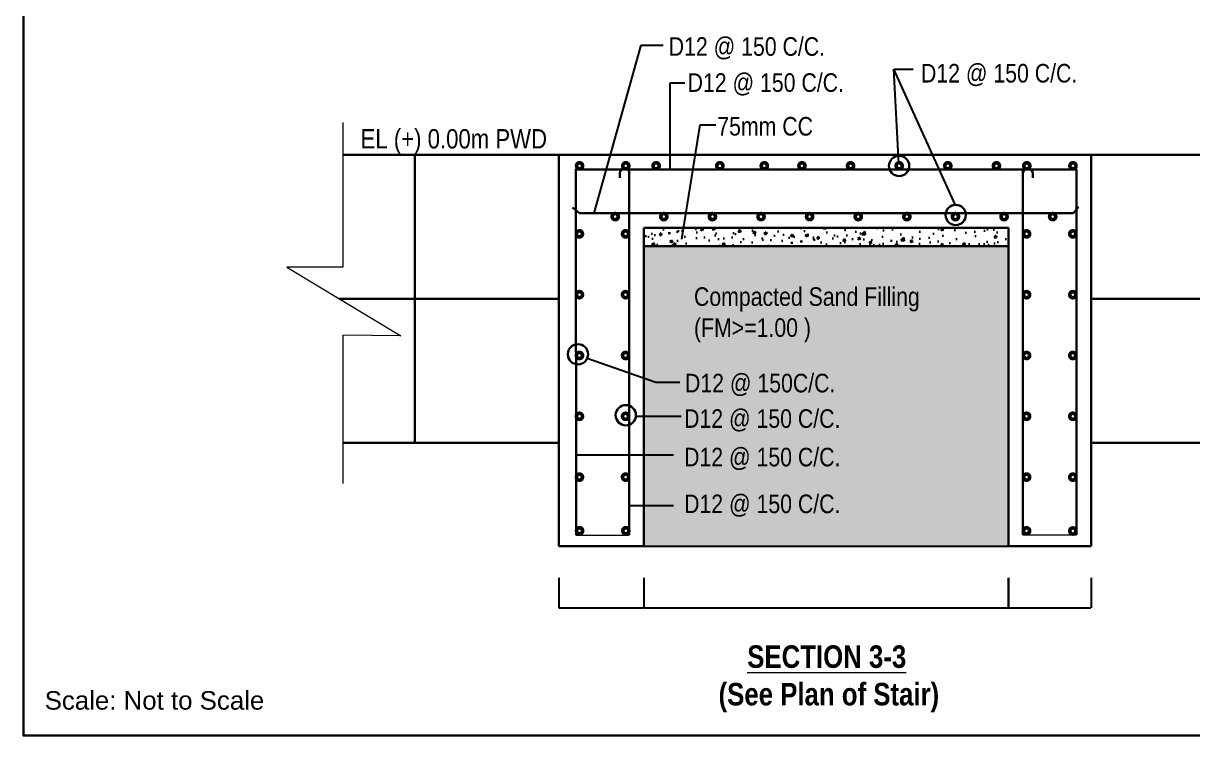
# Model space of a CAD drawing. Header units: inches. Extents: x 89000 to 1304432, y -10828 to 220529.
# Drawn here: x 798694 to 802739, y 77511 to 79972 of the extents above; entities that cross this region are included whole.
import ezdxf

# ---------------------------------------------------------------- set-up
doc = ezdxf.new("R2010")
doc.units = ezdxf.units.IN
doc.header["$LTSCALE"] = 7
doc.header["$MEASUREMENT"] = 0
doc.layers.add('Blocks', color=11, linetype='Continuous', lineweight=9)
doc.layers.add('Layer1', color=7, linetype='Continuous', lineweight=13)
doc.layers.add('LINE', color=7, linetype='Continuous')
doc.styles.get("Standard").update_dxf_attribs({"font": 'arial.ttf'})
doc.styles.add('TIMES', font='ARIALN.TTF')
doc.dimstyles.get("Standard").update_dxf_attribs({"dimtxt": 0.18, "dimasz": 0.18, "dimexe": 0.18, "dimexo": 0.0625, "dimgap": 0.09, "dimtad": 0, "dimtih": 1, "dimtoh": 1, "dimdec": 4, "dimzin": 0, "dimdsep": 46, "dimtxsty": 'Standard', "dimcen": 0.09, "dimadec": 0, "dimazin": 0, "dimtfac": 1, "dimtdec": 4, "dimtofl": 0, "dimtmove": 0, "dimatfit": 3, "dimfxl": 1, "dimtolj": 1, "dimtzin": 0, "dimarcsym": 0})
pattern_1 = [(37.5, (666115.854, 82655.252), (-1.280025, 39.153059), [0, -30.8864, 0, -34.544, 0, -33.02]), (7.5, (666115.854, 82655.25), (35.961863, 57.346008), [0, -16.6624, 0, -27.8384, 0, -10.668]), (327.5, (666090.86, 82655.252), (63.27939, 0.114975), [0, -10.16, 0, -36.576, 0, -47.752]), (317.5, (666090.86, 82655.25), (61.084516, 17.834346), [0, -5.08, 0, -23.9776, 0, -27.432])]
pattern_2 = [(50, (494872.86, -3062.17), (90.462886, -7.914477), [9.459212, -104.051336]), (355, (494872.86, -3062.17), (-17.49971, 94.868602), [7.56737, -83.24107]), (100.4514, (494880.4, -3062.83), (72.963242, 86.954068), [8.039093, -88.43003]), (46.1842, (494872.86, -3036.95), (134.603463, -20.875727), [14.18882, -156.077005]), (96.6356, (494884.08, -3038.69), (117.88231, 122.858505), [12.05864, -132.64502]), (351.1842, (494872.86, -3036.95), (117.88221, 122.858597), [11.351055, -124.861604]), (21, (494885.47, -3043.25), (75.283608, -50.779435), [9.459212, -104.051336]), (326, (494885.47, -3043.25), (30.68762, 91.457977), [7.56737, -83.24107]), (71.4514, (494891.75, -3047.485), (105.971257, 40.67846), [8.039093, -88.43003]), (37.5, (494872.86, -3062.172), (1.5336354, 41.9855156), [0, -82.2320865, 0, -84.5022974, 0, -83.556376]), (7.5, (494872.86, -3062.17), (33.179075, 49.744322), [0, -48.178922, 0, -80.340244, 0, -31.846015]), (327.5, (494844.736, -3062.17), (67.3271974, -2.8446843), [0, -31.530708, 0, -98.375809, 0, -130.537131]), (317.5, (494832.124, -3062.17), (73.553091, 12.625524), [0, -40.98992, 0, -65.331627, 0, -92.700282])]
pattern_3 = [(50, (534358.2, -22232.74), (90.462886, -7.914477), [9.459212, -104.051336]), (355, (534358.2, -22232.74), (-17.49971, 94.868602), [7.56737, -83.24107]), (100.4514, (534365.74, -22233.4), (72.963242, 86.954068), [8.039093, -88.43003]), (46.1842, (534358.2, -22207.52), (134.603463, -20.875727), [14.18882, -156.077005]), (96.6356, (534369.42, -22209.26), (117.88231, 122.858505), [12.05864, -132.64502]), (351.1842, (534358.2, -22207.52), (117.88221, 122.8586), [11.351055, -124.861604]), (21, (534370.814, -22213.82), (75.283608, -50.779435), [9.459212, -104.051336]), (326, (534370.81, -22213.82), (30.68762, 91.457977), [7.56737, -83.24107]), (71.4514, (534377.09, -22218.055), (105.971257, 40.67846), [8.039093, -88.43003]), (37.5, (534358.202, -22232.74), (1.5336354, 41.9855156), [0, -82.232086, 0, -84.502297, 0, -83.556376]), (7.5, (534358.2, -22232.74), (33.179075, 49.744322), [0, -48.178922, 0, -80.340244, 0, -31.846015]), (327.5, (534330.076, -22232.74), (67.3271974, -2.8446843), [0, -31.530708, 0, -98.375809, 0, -130.537131]), (317.5, (534317.464, -22232.74), (73.553091, 12.625524), [0, -40.98992, 0, -65.331627, 0, -92.700282])]

# ---------------------------------------------------------------- blocks, each defined once
blk = doc.blocks.new('*D286')
at = {"layer": 'Defpoints', "color": 0, "transparency": 16777216}
for p in [(800546.5, 78056.5), (800840.7, 78056.5), (800840.7, 77952.2)]:
    blk.add_point(p, dxfattribs=at)
at = {"layer": 'Layer1', "color": 0, "lineweight": -2, "transparency": 16777216}
for p, q in [((800546.5, 78056.4), (800546.5, 77952)), ((800840.7, 78056.4), (800840.7, 77952))]:
    blk.add_line(p, q, dxfattribs=at)
at = {"layer": 'Layer1', "color": 7, "lineweight": -2, "transparency": 16777216}
blk.add_line((800547.3, 77952.2), (800839.9, 77952.2), dxfattribs=at)
at = {"layer": 'Layer1', "color": 7, "transparency": 16777216}
for points in [[(800547.3, 77952.3), (800547.3, 77952), (800546.5, 77952.2)], [(800839.9, 77952.3), (800839.9, 77952), (800840.7, 77952.2)]]:
    blk.add_solid(points, dxfattribs=at)
at = {"layer": 'Layer1', "color": 0, "lineweight": 30, "transparency": 16777216, "insert": (800693.6, 77952.8), "char_height": 0.8, "attachment_point": 5}
blk.add_mtext('\\A1;300', dxfattribs=at)
blk = doc.blocks.new('*D287')
at = {"layer": 'Defpoints', "color": 0, "transparency": 16777216}
for p in [(802102, 78056.5), (802387.9, 78056.5), (802387.9, 77952.2)]:
    blk.add_point(p, dxfattribs=at)
at = {"layer": 'Layer1', "color": 0, "lineweight": -2, "transparency": 16777216}
for p, q in [((802102, 78056.4), (802102, 77952)), ((802387.9, 78056.4), (802387.9, 77952))]:
    blk.add_line(p, q, dxfattribs=at)
at = {"layer": 'Layer1', "color": 7, "lineweight": -2, "transparency": 16777216}
blk.add_line((802102.8, 77952.2), (802387.1, 77952.2), dxfattribs=at)
at = {"layer": 'Layer1', "color": 7, "transparency": 16777216}
for points in [[(802102.8, 77952.3), (802102.8, 77952), (802102, 77952.2)], [(802387.1, 77952.3), (802387.1, 77952), (802387.9, 77952.2)]]:
    blk.add_solid(points, dxfattribs=at)
at = {"layer": 'Layer1', "color": 0, "lineweight": 30, "transparency": 16777216, "insert": (802244.9, 77952.8), "char_height": 0.8, "attachment_point": 5}
blk.add_mtext('\\A1;300', dxfattribs=at)
blk = doc.blocks.new('*D323')
at = {"layer": 'Defpoints', "color": 0, "transparency": 16777216}
for p in [(800546.5, 78056.5), (800840.7, 78056.5), (800840.7, 77952.2)]:
    blk.add_point(p, dxfattribs=at)
at = {"layer": 'Layer1', "color": 0, "lineweight": -2, "transparency": 16777216}
for p, q in [((800546.5, 78056.4), (800546.5, 77952)), ((800840.7, 78056.4), (800840.7, 77952))]:
    blk.add_line(p, q, dxfattribs=at)
at = {"layer": 'Layer1', "color": 7, "lineweight": -2, "transparency": 16777216}
blk.add_line((800547.3, 77952.2), (800839.9, 77952.2), dxfattribs=at)
at = {"layer": 'Layer1', "color": 7, "transparency": 16777216}
for points in [[(800547.3, 77952.3), (800547.3, 77952), (800546.5, 77952.2)], [(800839.9, 77952.3), (800839.9, 77952), (800840.7, 77952.2)]]:
    blk.add_solid(points, dxfattribs=at)
at = {"layer": 'Layer1', "color": 0, "lineweight": 30, "transparency": 16777216, "insert": (800693.6, 77952.8), "char_height": 0.8, "attachment_point": 5}
blk.add_mtext('\\A1;300', dxfattribs=at)
blk = doc.blocks.new('*D324')
at = {"layer": 'Defpoints', "color": 0, "transparency": 16777216}
for p in [(802102, 78056.5), (802387.9, 78056.5), (802387.9, 77952.2)]:
    blk.add_point(p, dxfattribs=at)
at = {"layer": 'Layer1', "color": 0, "lineweight": -2, "transparency": 16777216}
for p, q in [((802102, 78056.4), (802102, 77952)), ((802387.9, 78056.4), (802387.9, 77952))]:
    blk.add_line(p, q, dxfattribs=at)
at = {"layer": 'Layer1', "color": 7, "lineweight": -2, "transparency": 16777216}
blk.add_line((802102.8, 77952.2), (802387.1, 77952.2), dxfattribs=at)
at = {"layer": 'Layer1', "color": 7, "transparency": 16777216}
for points in [[(802102.8, 77952.3), (802102.8, 77952), (802102, 77952.2)], [(802387.1, 77952.3), (802387.1, 77952), (802387.9, 77952.2)]]:
    blk.add_solid(points, dxfattribs=at)
at = {"layer": 'Layer1', "color": 0, "lineweight": 30, "transparency": 16777216, "insert": (802244.9, 77952.8), "char_height": 0.8, "attachment_point": 5}
blk.add_mtext('\\A1;300', dxfattribs=at)
blk = doc.blocks.new('*D325')
at = {"layer": 'Defpoints', "color": 0, "transparency": 16777216}
for p in [(800840.7, 78056.5), (802101.6, 78056.5), (802101.6, 77952.2)]:
    blk.add_point(p, dxfattribs=at)
at = {"layer": 'Layer1', "color": 0, "lineweight": -2, "transparency": 16777216}
for p, q in [((800840.7, 78056.4), (800840.7, 77952)), ((802101.6, 78056.4), (802101.6, 77952))]:
    blk.add_line(p, q, dxfattribs=at)
at = {"layer": 'Layer1', "color": 7, "lineweight": -2, "transparency": 16777216}
blk.add_line((800841.5, 77952.2), (802100.8, 77952.2), dxfattribs=at)
at = {"layer": 'Layer1', "color": 7, "transparency": 16777216}
for points in [[(800841.5, 77952.3), (800841.5, 77952), (800840.7, 77952.2)], [(802100.8, 77952.3), (802100.8, 77952), (802101.6, 77952.2)]]:
    blk.add_solid(points, dxfattribs=at)
at = {"layer": 'Layer1', "color": 0, "lineweight": 30, "transparency": 16777216, "insert": (801471.2, 77952.8), "char_height": 0.8, "attachment_point": 5}
blk.add_mtext('\\A1;5000', dxfattribs=at)

msp = doc.modelspace()

# ---------------------------------------------------------------- hatches: boundary and pattern name
at = {"linetype": 'Continuous', "lineweight": -3, "ltscale": 0.5}
h = msp.add_hatch(dxfattribs=at)
h.set_pattern_fill('AR-SAND', color=0, scale=0.8, style=0)
h.set_pattern_definition(pattern_1)
h.paths.add_polyline_path([(800840.74875, 78165.69933), (802101.97707, 78165.69933), (802101.97707, 79202.81186), (800840.74875, 79202.81186)])
h.paths.add_polyline_path([(800998.25071, 79076.18593), (801802.95609, 79076.18593), (801802.95609, 78851.67574), (800998.25071, 78851.67574)], flags=24)
h.paths.add_polyline_path([(800964.10095, 78654.65764), (801525.25228, 78654.65764), (801525.25228, 78538.29147), (800964.10095, 78538.29147)], flags=24)
h.paths.add_polyline_path([(800964.10095, 78521.51896), (801525.25228, 78521.51896), (801525.25228, 78405.15279), (800964.10095, 78405.15279)], flags=24)
h.paths.add_polyline_path([(800967.11923, 78777.24462), (801507.8101, 78777.24462), (801507.8101, 78660.87845), (800967.11923, 78660.87845)], flags=24)
h.paths.add_polyline_path([(800964.10095, 78359.96589), (801525.25228, 78359.96589), (801525.25228, 78243.59972), (800964.10095, 78243.59972)], flags=24)
h = msp.add_hatch(dxfattribs=at)
h.set_pattern_fill('AR-SAND', color=0, scale=0.8, style=0)
h.set_pattern_definition(pattern_1)
h.paths.add_polyline_path([(800840.74875, 78165.69933), (802101.97707, 78165.69933), (802101.97707, 79202.81186), (800840.74875, 79202.81186)])
h.paths.add_polyline_path([(800998.25071, 79076.18593), (801802.95609, 79076.18593), (801802.95609, 78851.67574), (800998.25071, 78851.67574)], flags=24)
h.paths.add_polyline_path([(800964.10095, 78654.65764), (801525.25228, 78654.65764), (801525.25228, 78538.29147), (800964.10095, 78538.29147)], flags=24)
h.paths.add_polyline_path([(800964.10095, 78521.51896), (801525.25228, 78521.51896), (801525.25228, 78405.15279), (800964.10095, 78405.15279)], flags=24)
h.paths.add_polyline_path([(800967.11923, 78777.24462), (801507.8101, 78777.24462), (801507.8101, 78660.87845), (800967.11923, 78660.87845)], flags=24)
h.paths.add_polyline_path([(800964.10095, 78359.96589), (801525.25228, 78359.96589), (801525.25228, 78243.59972), (800964.10095, 78243.59972)], flags=24)
at = {"layer": 'Layer1', "lineweight": 30}
h = msp.add_hatch(dxfattribs=at)
h.set_pattern_fill('AR-CONC', scale=12.612283, style=0)
h.set_pattern_definition(pattern_3)
h.paths.add_polyline_path([(800840.74875, 79265.87328), (800840.74875, 79202.81186), (800931.84001, 79202.81186), (800931.84001, 79265.87328)])
h = msp.add_hatch(dxfattribs=at)
h.set_pattern_fill('AR-CONC', scale=12.612283, style=0)
h.set_pattern_definition(pattern_3)
h.paths.add_polyline_path([(800840.74875, 79265.87328), (800840.74875, 79202.81186), (800931.84001, 79202.81186), (800931.84001, 79265.87328)])
h = msp.add_hatch(dxfattribs=at)
h.set_pattern_fill('AR-CONC', scale=12.612283, style=0)
h.set_pattern_definition(pattern_2)
h.paths.add_polyline_path([(801975.85424, 79265.87328), (800966.87158, 79265.87328), (800903.81017, 79202.81186), (802038.91566, 79202.81186)])
h = msp.add_hatch(dxfattribs=at)
h.set_pattern_fill('AR-CONC', scale=12.612283, style=0)
h.set_pattern_definition(pattern_2)
h.paths.add_polyline_path([(801975.85424, 79265.87328), (800966.87158, 79265.87328), (800903.81017, 79202.81186), (802038.91566, 79202.81186)])
h = msp.add_hatch(dxfattribs=at)
h.set_pattern_fill('AR-CONC', scale=12.612283, style=0)
h.set_pattern_definition(pattern_3)
h.paths.add_polyline_path([(802009.76981, 79202.81186), (802101.97707, 79202.81186), (802101.97707, 79265.87328), (802009.76981, 79265.87328)])
h = msp.add_hatch(dxfattribs=at)
h.set_pattern_fill('AR-CONC', scale=12.612283, style=0)
h.set_pattern_definition(pattern_3)
h.paths.add_polyline_path([(802009.76981, 79202.81186), (802101.97707, 79202.81186), (802101.97707, 79265.87328), (802009.76981, 79265.87328)])

# ---------------------------------------------------------------- linework, layer by layer
at = {"color": 0, "linetype": 'Continuous', "lineweight": -3, "ltscale": 0.5}
msp.add_line((800840.74875, 78165.69933), (802101.97707, 78165.69933), dxfattribs=at)
msp.add_line((800840.74875, 78165.69933), (802101.97707, 78165.69933), dxfattribs=at)
at = {"color": 7, "lineweight": 30, "ltscale": 0.18}
for centre in [(801723.83501, 79479.63337), (801723.83501, 79479.63337), (801919.62103, 79310.1142), (801919.62103, 79310.1142), (800612.99641, 78828.60769), (800612.99641, 78828.60769), (800778.27676, 78618.07203), (800778.27676, 78618.07203)]:
    msp.add_circle(centre, 35.03009, dxfattribs=at)
at = {"layer": 'Blocks', "color": 0, "lineweight": 13, "ltscale": 0.05}
for p, q in [((799799.58106, 79629.94555), (799799.58106, 79130.05629)), ((799799.58106, 79629.94555), (799799.58106, 79130.05629)), ((799799.58106, 79130.05629), (799606.15229, 79130.05629)), ((799606.15229, 79130.05629), (800000.12829, 78892.09581)), ((799799.58106, 79130.05629), (799606.15229, 79130.05629)), ((799606.15229, 79130.05629), (800000.12829, 78892.09581)), ((800000.12829, 78892.09581), (799799.58106, 78894.45081)), ((799799.58106, 78894.45081), (799799.58106, 78381.69379)), ((800000.12829, 78892.09581), (799799.58106, 78894.45081)), ((799799.58106, 78894.45081), (799799.58106, 78381.69379)), ((800606.15701, 78203.8553), (800790.29962, 78203.8553)), ((800606.15701, 78203.8553), (800790.29962, 78203.8553)), ((802152.00252, 78205.00333), (802337.40636, 78205.00333)), ((802152.00252, 78205.00333), (802337.40636, 78205.00333))]:
    msp.add_line(p, q, dxfattribs=at)
at = {"layer": 'Layer1', "color": 7, "lineweight": 30}
for p, q in [((800546.46214, 79518.11894), (799923.20775, 79518.11894)), ((800546.46214, 79518.11894), (799923.20775, 79518.11894)), ((800546.46214, 78165.69933), (800546.46214, 79518.11894)), ((802387.85549, 79518.11894), (800546.46214, 79518.11894)), ((800546.46214, 78165.69933), (800546.46214, 79518.11894)), ((802387.85549, 79518.11894), (800546.46214, 79518.11894)), ((802387.85549, 79518.11894), (802387.85549, 78165.69933)), ((802387.85549, 79518.11894), (803011.10988, 79518.11894)), ((802387.85549, 79518.11894), (802387.85549, 78165.69933)), ((802387.85549, 79518.11894), (803011.10988, 79518.11894)), ((800790.29962, 79467.66981), (800790.29962, 79328.90424)), ((800790.29962, 79467.66981), (800790.29962, 79328.90424)), ((800790.29962, 78204.20788), (800790.29962, 79455.08797)), ((800790.29962, 78204.20788), (800790.29962, 79455.08797)), ((802152.00252, 78205.00333), (802152.4262, 79455.08797)), ((802152.00252, 78205.00333), (802152.4262, 79455.08797)), ((802152.4262, 79467.66981), (802152.4262, 79328.90424)), ((802152.4262, 79467.66981), (802152.4262, 79328.90424)), ((800617.93175, 79316.32241), (800594.10273, 79336.12365)), ((800617.93175, 79316.32241), (800594.10273, 79336.12365)), ((802344.41573, 79337.75868), (802325.63162, 79315.12901)), ((802344.41573, 79337.75868), (802325.63162, 79315.12901)), ((800617.93175, 79316.32241), (802324.79408, 79316.32241)), ((800617.93175, 79316.32241), (802324.79408, 79316.32241)), ((802101.97707, 79265.87328), (800840.74875, 79265.87328)), ((800840.74875, 79265.87328), (800840.74875, 78165.69933)), ((802101.97707, 79265.87328), (800840.74875, 79265.87328)), ((800840.74875, 79265.87328), (800840.74875, 78165.69933)), ((802101.97707, 78165.69933), (802101.97707, 79265.87328)), ((802101.97707, 78165.69933), (802101.97707, 79265.87328)), ((800840.74875, 79202.81186), (802101.97707, 79202.81186)), ((800840.74875, 79202.81186), (802101.97707, 79202.81186)), ((800840.74875, 78165.69933), (800546.46214, 78165.69933)), ((800840.74875, 78165.69933), (800546.46214, 78165.69933)), ((802387.85549, 78165.69933), (802101.97707, 78165.69933)), ((802387.85549, 78165.69933), (802101.97707, 78165.69933))]:
    msp.add_line(p, q, dxfattribs=at)
for points in [[(807440.0259, 77510.64137), (798694.33203, 77510.64137), (798694.33203, 85246.81594), (809804.24005, 85246.81594), (809804.24005, 79158.32243), (809804.24005, 77762.86438), (809804.24005, 77510.64137)], [(807440.0259, 77510.64137), (798694.33203, 77510.64137), (798694.33203, 85246.81594), (809804.24005, 85246.81594), (809804.24005, 79158.32243), (809804.24005, 77762.86438), (809804.24005, 77510.64137)], [(800546.46214, 79020.45494), (800048.79814, 79020.45494), (800048.79814, 79518.11894), (800546.46214, 79518.11894)], [(800546.46214, 79020.45494), (800048.79814, 79020.45494), (800048.79814, 79518.11894), (800546.46214, 79518.11894)], [(802387.85549, 79020.45494), (802885.51949, 79020.45494), (802885.51949, 79518.11894), (802387.85549, 79518.11894)], [(802387.85549, 79020.45494), (802885.51949, 79020.45494), (802885.51949, 79518.11894), (802387.85549, 79518.11894)], [(800546.46214, 78522.79094), (800048.79814, 78522.79094), (800048.79814, 79020.45494), (800546.46214, 79020.45494)], [(800546.46214, 78522.79094), (800048.79814, 78522.79094), (800048.79814, 79020.45494), (800546.46214, 79020.45494)], [(802387.85549, 78522.79094), (802885.51949, 78522.79094), (802885.51949, 79020.45494), (802387.85549, 79020.45494)], [(802387.85549, 78522.79094), (802885.51949, 78522.79094), (802885.51949, 79020.45494), (802387.85549, 79020.45494)]]:
    msp.add_lwpolyline(points, close=True, dxfattribs=at)
for points in [[(799799.96614, 79518.11894), (800048.79814, 79518.11894), (800048.79814, 79020.45494), (799787.61225, 79020.45494)], [(799799.96614, 79518.11894), (800048.79814, 79518.11894), (800048.79814, 79020.45494), (799787.61225, 79020.45494)], [(800606.15701, 78203.8553), (800605.31947, 79467.66981), (802337.40636, 79467.66981), (802337.40636, 78205.00333)], [(800606.15701, 78203.8553), (800605.31947, 79467.66981), (802337.40636, 79467.66981), (802337.40636, 78205.00333)], [(799787.61225, 79020.45494), (800048.79814, 79020.45494), (800048.79814, 78522.79094), (799799.96614, 78522.79094)], [(799787.61225, 79020.45494), (800048.79814, 79020.45494), (800048.79814, 78522.79094), (799799.96614, 78522.79094)]]:
    msp.add_lwpolyline(points, dxfattribs=at)
at = {"layer": 'Layer1', "color": 7, "lineweight": 30, "const_width": 21.02047}
for points in [[(800612.24898, 79480.04867, 1), (800624.86127, 79480.04867, 1)], [(800612.24898, 79480.04867, 1), (800624.86127, 79480.04867, 1)], [(800784.61685, 79480.04867, -1), (800772.00457, 79480.04867, -1)], [(800784.61685, 79480.04867, -1), (800772.00457, 79480.04867, -1)], [(800877.10693, 79480.04867, 1), (800889.71921, 79480.04867, 1)], [(800877.10693, 79480.04867, 1), (800889.71921, 79480.04867, 1)], [(801097.40148, 79480.04867, 1), (801110.01376, 79480.04867, 1)], [(801097.40148, 79480.04867, 1), (801110.01376, 79480.04867, 1)], [(801251.27133, 79480.04867, 1), (801263.88361, 79480.04867, 1)], [(801251.27133, 79480.04867, 1), (801263.88361, 79480.04867, 1)], [(801381.59826, 79480.04867, 1), (801394.21054, 79480.04867, 1)], [(801381.59826, 79480.04867, 1), (801394.21054, 79480.04867, 1)], [(801549.76203, 79480.04867, 1), (801562.37432, 79480.04867, 1)], [(801549.76203, 79480.04867, 1), (801562.37432, 79480.04867, 1)], [(801717.92581, 79480.04867, 1), (801730.53809, 79480.04867, 1)], [(801717.92581, 79480.04867, 1), (801730.53809, 79480.04867, 1)], [(801886.08959, 79480.04867, 1), (801898.70187, 79480.04867, 1)], [(801886.08959, 79480.04867, 1), (801898.70187, 79480.04867, 1)], [(802054.25336, 79480.04867, 1), (802066.86564, 79480.04867, 1)], [(802054.25336, 79480.04867, 1), (802066.86564, 79480.04867, 1)], [(802159.35572, 79480.04867, 1), (802171.968, 79480.04867, 1)], [(802159.35572, 79480.04867, 1), (802171.968, 79480.04867, 1)], [(802331.72359, 79480.04867, -1), (802319.11131, 79480.04867, -1)], [(802331.72359, 79480.04867, -1), (802319.11131, 79480.04867, -1)], [(800735.41377, 79304.40857, -1), (800748.02606, 79304.40857, -1)], [(800735.41377, 79304.40857, -1), (800748.02606, 79304.40857, -1)], [(800903.57755, 79304.40857, -1), (800916.18983, 79304.40857, -1)], [(800903.57755, 79304.40857, -1), (800916.18983, 79304.40857, -1)], [(801071.74132, 79304.40857, -1), (801084.35361, 79304.40857, -1)], [(801071.74132, 79304.40857, -1), (801084.35361, 79304.40857, -1)], [(801239.9051, 79304.40857, -1), (801252.51738, 79304.40857, -1)], [(801239.9051, 79304.40857, -1), (801252.51738, 79304.40857, -1)], [(801408.06888, 79304.40857, -1), (801420.68116, 79304.40857, -1)], [(801408.06888, 79304.40857, -1), (801420.68116, 79304.40857, -1)], [(801576.23265, 79304.40857, -1), (801588.84494, 79304.40857, -1)], [(801576.23265, 79304.40857, -1), (801588.84494, 79304.40857, -1)], [(801744.39643, 79304.40857, -1), (801757.00871, 79304.40857, -1)], [(801744.39643, 79304.40857, -1), (801757.00871, 79304.40857, -1)], [(801912.5602, 79304.40857, -1), (801925.17249, 79304.40857, -1)], [(801912.5602, 79304.40857, -1), (801925.17249, 79304.40857, -1)], [(802080.72398, 79304.40857, -1), (802093.33626, 79304.40857, -1)], [(802080.72398, 79304.40857, -1), (802093.33626, 79304.40857, -1)], [(802248.88776, 79304.40857, -1), (802261.50004, 79304.40857, -1)], [(802248.88776, 79304.40857, -1), (802261.50004, 79304.40857, -1)], [(800611.62561, 79244.8528, 1), (800624.23789, 79244.8528, 1)], [(800611.62561, 79244.8528, 1), (800624.23789, 79244.8528, 1)], [(800783.99348, 79244.8528, -1), (800771.38119, 79244.8528, -1)], [(800783.99348, 79244.8528, -1), (800771.38119, 79244.8528, -1)], [(800783.99348, 79244.8528, -1), (800771.38119, 79244.8528, -1)], [(800783.99348, 79244.8528, -1), (800771.38119, 79244.8528, -1)], [(802158.73235, 79244.8528, 1), (802171.34463, 79244.8528, 1)], [(802158.73235, 79244.8528, 1), (802171.34463, 79244.8528, 1)], [(802158.73235, 79244.8528, 1), (802171.34463, 79244.8528, 1)], [(802158.73235, 79244.8528, 1), (802171.34463, 79244.8528, 1)], [(802331.10022, 79244.8528, -1), (802318.48793, 79244.8528, -1)], [(802331.10022, 79244.8528, -1), (802318.48793, 79244.8528, -1)], [(800611.62561, 79034.64808, 1), (800624.23789, 79034.64808, 1)], [(800611.62561, 79034.64808, 1), (800624.23789, 79034.64808, 1)], [(800783.99348, 79034.64808, -1), (800771.38119, 79034.64808, -1)], [(800783.99348, 79034.64808, -1), (800771.38119, 79034.64808, -1)], [(802158.73235, 79034.64808, 1), (802171.34463, 79034.64808, 1)], [(802158.73235, 79034.64808, 1), (802171.34463, 79034.64808, 1)], [(802331.10022, 79034.64808, -1), (802318.48793, 79034.64808, -1)], [(802331.10022, 79034.64808, -1), (802318.48793, 79034.64808, -1)], [(800611.62561, 78824.44336, 1), (800624.23789, 78824.44336, 1)], [(800611.62561, 78824.44336, 1), (800624.23789, 78824.44336, 1)], [(800783.99348, 78824.44336, -1), (800771.38119, 78824.44336, -1)], [(800783.99348, 78824.44336, -1), (800771.38119, 78824.44336, -1)], [(802158.73235, 78824.44336, 1), (802171.34463, 78824.44336, 1)], [(802158.73235, 78824.44336, 1), (802171.34463, 78824.44336, 1)], [(802331.10022, 78824.44336, -1), (802318.48793, 78824.44336, -1)], [(802331.10022, 78824.44336, -1), (802318.48793, 78824.44336, -1)], [(800611.62561, 78614.23864, 1), (800624.23789, 78614.23864, 1)], [(800611.62561, 78614.23864, 1), (800624.23789, 78614.23864, 1)], [(800783.99348, 78614.23864, -1), (800771.38119, 78614.23864, -1)], [(800783.99348, 78614.23864, -1), (800771.38119, 78614.23864, -1)], [(802158.73235, 78614.23864, 1), (802171.34463, 78614.23864, 1)], [(802158.73235, 78614.23864, 1), (802171.34463, 78614.23864, 1)], [(802331.10022, 78614.23864, -1), (802318.48793, 78614.23864, -1)], [(802331.10022, 78614.23864, -1), (802318.48793, 78614.23864, -1)], [(800611.62561, 78404.03392, 1), (800624.23789, 78404.03392, 1)], [(800611.62561, 78404.03392, 1), (800624.23789, 78404.03392, 1)], [(800783.99348, 78404.03392, -1), (800771.38119, 78404.03392, -1)], [(800783.99348, 78404.03392, -1), (800771.38119, 78404.03392, -1)], [(802158.73235, 78404.03392, 1), (802171.34463, 78404.03392, 1)], [(802158.73235, 78404.03392, 1), (802171.34463, 78404.03392, 1)], [(802331.10022, 78404.03392, -1), (802318.48793, 78404.03392, -1)], [(802331.10022, 78404.03392, -1), (802318.48793, 78404.03392, -1)], [(800612.32069, 78218.691, 1), (800624.93298, 78218.691, 1)], [(800612.32069, 78218.691, 1), (800624.93298, 78218.691, 1)], [(800784.68856, 78218.691, -1), (800772.07628, 78218.691, -1)], [(800784.68856, 78218.691, -1), (800772.07628, 78218.691, -1)], [(802158.73235, 78218.35183, 1), (802171.34463, 78218.35183, 1)], [(802158.73235, 78218.35183, 1), (802171.34463, 78218.35183, 1)], [(802331.10022, 78217.78594, -1), (802318.48793, 78217.78594, -1)], [(802331.10022, 78217.78594, -1), (802318.48793, 78217.78594, -1)]]:
    msp.add_lwpolyline(points, format="xyb", close=True, dxfattribs=at)
at = {"layer": 'Layer1', "color": 7, "lineweight": 30}
for points in [[(800791.56085, 79455.08797, 0.998189334), (800757.92809, 79455.08797), (800757.92809, 79438.2716)], [(800791.56085, 79455.08797, 0.998189334), (800757.92809, 79455.08797), (800757.92809, 79438.2716)], [(802152.4262, 79455.08797, -0.998189334), (802186.05896, 79455.08797), (802186.05896, 79438.2716)], [(802152.4262, 79455.08797, -0.998189334), (802186.05896, 79455.08797), (802186.05896, 79438.2716)]]:
    msp.add_lwpolyline(points, format="xyb", dxfattribs=at)

# ---------------------------------------------------------------- texts
at = {"layer": 'Layer1', "color": 7, "lineweight": 30, "attachment_point": 1, "style": 'TIMES'}
for s, insert, char_height, width in [('D12 @ 150 C/C.', (800926.9705, 79924.61224), 64.22922, 562.8350962), ('D12 @ 150 C/C.', (800926.9705, 79924.61224), 64.22922, 562.8350962), ('D12 @ 150 C/C.', (801799.57728, 79832.24119), 64.22922, 562.8350962), ('D12 @ 150 C/C.', (801799.57728, 79832.24119), 64.22922, 562.8350962), ('D12 @ 150 C/C.', (800992.30738, 79799.92122), 64.22922, 562.8350962), ('D12 @ 150 C/C.', (800992.30738, 79799.92122), 64.22922, 562.8350962), ('75mm CC', (801094.93489, 79648.8246), 64.22922, 562.8350962), ('75mm CC', (801094.93489, 79648.8246), 64.22922, 562.8350962), ('EL (+) 0.00m PWD', (799860.75434, 79606.94855), 66.9054375, 713.9246743), ('Compacted Sand Filling\\P(FM>=1.00 )', (801014.30802, 79060.12862), 64.22922, 1251.9203206), ('Compacted Sand Filling\\P(FM>=1.00 )', (801014.30802, 79060.12862), 64.22922, 1251.9203206), ('D12 @ 150C/C.', (800983.17654, 78761.18732), 64.22922, 562.8350962), ('D12 @ 150C/C.', (800983.17654, 78761.18732), 64.22922, 562.8350962), ('D12 @ 150 C/C.', (800980.15825, 78638.60033), 64.22922, 562.8350962), ('D12 @ 150 C/C.', (800980.15825, 78638.60033), 64.22922, 562.8350962), ('D12 @ 150 C/C.', (800980.15825, 78505.46166), 64.22922, 562.8350962), ('D12 @ 150 C/C.', (800980.15825, 78505.46166), 64.22922, 562.8350962), ('D12 @ 150 C/C.', (800980.15825, 78343.90858), 64.22922, 562.8350962), ('D12 @ 150 C/C.', (800980.15825, 78343.90858), 64.22922, 562.8350962)]:
    msp.add_mtext(s, dxfattribs=dict(at, insert=insert, char_height=char_height, width=width))
at = {"layer": 'Layer1', "color": 7, "lineweight": 13, "insert": (800702.62451, 77822.60089), "char_height": 77.8536, "width": 1737.8267974, "attachment_point": 1, "style": 'TIMES'}
msp.add_mtext('{\\fArial Narrow|b1|i0|c0|p34;                    \\LSECTION 3-3\\P\\l                (See Plan of Stair)}', dxfattribs=at)
msp.add_mtext('{\\fArial Narrow|b1|i0|c0|p34;                    \\LSECTION 3-3\\P\\l                (See Plan of Stair)}', dxfattribs=at)
at = {"layer": 'LINE', "color": 7, "linetype": 'ByBlock', "lineweight": 30, "ltscale": 0.5, "insert": (798767.96017, 77664.30988), "char_height": 63.9615379, "width": 1343.4490857, "attachment_point": 1}
msp.add_mtext('Scale: Not to Scale', dxfattribs=at)
msp.add_mtext('Scale: Not to Scale', dxfattribs=at)

# ---------------------------------------------------------------- dimensions: what is measured, and where the dimension line sits
at = {"layer": 'Layer1', "color": 7, "lineweight": 30}
for base, p1, p2, text, picture, middle in [((800840.74875, 77952.16796), (800546.46214, 78056.50319), (800840.74875, 78056.50319), '300', '*D286', (800693.60545, 77952.77669)), ((800840.74875, 77952.16796), (800546.46214, 78056.50319), (800840.74875, 78056.50319), '300', '*D323', (800693.60545, 77952.77669)), ((802101.63902, 77952.16796), (800840.74875, 78056.50319), (802101.63902, 78056.50319), '5000', '*D325', (801471.19389, 77952.77642)), ((802387.85549, 77952.16796), (802101.97707, 78056.50319), (802387.85549, 78056.50319), '300', '*D287', (802244.91628, 77952.77669)), ((802387.85549, 77952.16796), (802101.97707, 78056.50319), (802387.85549, 78056.50319), '300', '*D324', (802244.91628, 77952.77669))]:
    dim = msp.add_linear_dim(base=base, p1=p1, p2=p2, text=text, dimstyle='Standard', override={"dimtxt": 0.8, "dimasz": 0.8, "dimgap": 0.2, "dimtad": 1, "dimdec": 2, "dimrnd": 0.002, "dimpost": 'm', "dimcen": 0.05, "dimclrd": 7, "dimadec": 1, "dimtdec": 2, "dimfrac": 2}, dxfattribs=at)
    dim.commit()
    dim.dimension.update_dxf_attribs({"geometry": picture, "text_midpoint": middle})

# ---------------------------------------------------------------- leaders
for points in [[(800669.05682, 79316.32241), (800831.00271, 79897.5747), (800907.93764, 79897.5747)], [(800669.05682, 79316.32241), (800831.00271, 79897.5747), (800907.93764, 79897.5747)], [(801722.55785, 79486.56344), (801705.4504, 79814.45266), (801772.62351, 79814.45266)], [(801917.48171, 79346.18475), (801705.4504, 79814.45266), (801749.4076, 79814.45266)], [(801722.55785, 79486.56344), (801705.4504, 79814.45266), (801772.62351, 79814.45266)], [(801917.48171, 79346.18475), (801705.4504, 79814.45266), (801749.4076, 79814.45266)], [(800931.69986, 79467.66981), (800931.69986, 79767.12928), (800983.05837, 79767.12928)], [(800931.69986, 79467.66981), (800931.69986, 79767.12928), (800983.05837, 79767.12928)], [(800972.13083, 79226.88803), (801036.0033, 79621.53508), (801089.86722, 79621.95979)], [(800972.13083, 79226.88803), (801036.0033, 79621.53508), (801089.86722, 79621.95979)], [(800645.23666, 78814.90831), (800882.7897, 78731.95329), (800965.06681, 78731.95329)], [(800645.23666, 78814.90831), (800882.7897, 78731.95329), (800965.06681, 78731.95329)], [(800813.09647, 78614.23864), (800970.23147, 78614.23864)], [(800813.09647, 78614.23864), (800970.23147, 78614.23864)], [(800605.31947, 78481.09997), (800943.53507, 78481.09997)], [(800605.31947, 78481.09997), (800943.53507, 78481.09997)], [(800790.29962, 78305.88433), (800943.53507, 78305.88433)], [(800790.29962, 78305.88433), (800943.53507, 78305.88433)]]:
    msp.add_leader(points, dimstyle='Standard', override={"dimtxt": 0.75, "dimasz": 0.5, "dimdec": 2, "dimrnd": 0.002, "dimpost": 'm', "dimcen": 0.05, "dimclrd": 7, "dimadec": 1, "dimtdec": 2, "dimfrac": 2}, dxfattribs=at)

doc.saveas('drawing.dxf')
